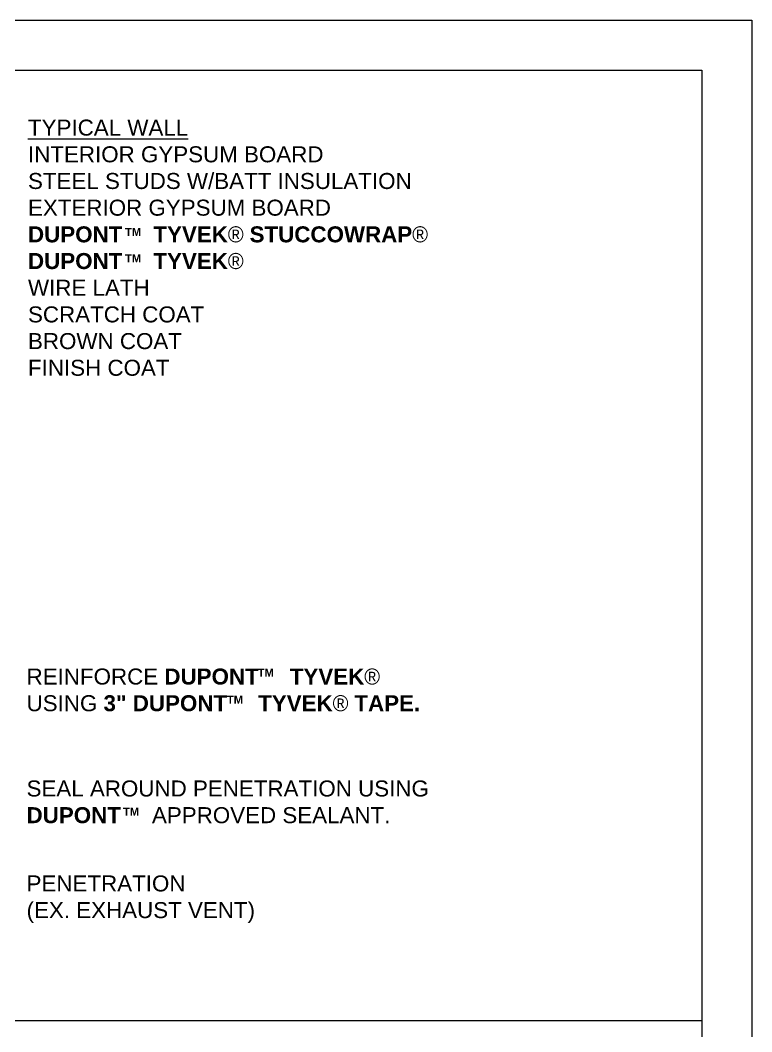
# Model space of a CAD drawing. Extents: x 0 to 51, y 0 to 66.
# Drawn here: x 29.05 to 51, y 35.67 to 66 of the extents above; entities that cross this region are included whole.
import ezdxf

# ---------------------------------------------------------------- set-up
doc = ezdxf.new("R2010")
doc.units = 0
doc.header["$LTSCALE"] = 1.5
doc.header["$MEASUREMENT"] = 0
doc.layers.get('DEFPOINTS').update_dxf_attribs({"linetype": 'CONTINUOUS'})
for name, color, linetype in [('TEXT', 7, 'CONTINUOUS'), ('TITLE', 7, 'CONTINUOUS'), ('W', 7, 'CONTINUOUS')]:
    doc.layers.add(name, color=color, linetype=linetype)
doc.styles.add('DETAILS', font='sanss___.ttf', dxfattribs={"height": 1})

msp = doc.modelspace()

# ---------------------------------------------------------------- linework, layer by layer
at = {"layer": 'DEFPOINTS'}
for p, q in [((0, 66), (51, 66)), ((51, 66), (51, 0))]:
    msp.add_line(p, q, dxfattribs=at)
at = {"layer": 'TITLE', "linetype": 'CONTINUOUS'}
msp.add_line((49.5, 36), (1.5, 36), dxfattribs=at)
at = {"layer": 'W'}
msp.add_lwpolyline([(1.5, 64.5), (49.5, 64.5), (49.5, 1.5), (1.5, 1.5)], close=True, dxfattribs=at)

# ---------------------------------------------------------------- texts
at = {"layer": 'TEXT', "char_height": 0.48, "attachment_point": 1, "style": 'DETAILS'}
for s, insert, width in [('{\\fArial|b0|i0|c0|p34;\\LTYPICAL WALL\\P}INTERIOR GYPSUM BOARD\\PSTEEL STUDS W/BATT INSULATION\\PEXTERIOR GYPSUM BOARD\\P{\\fSansSerif|b1|i0|c2|p2;DUPONT     TYVEK\\fSymbol|b0|i0|c2|p18;â \\fSansSerif|b1|i0|c2|p2;STUCCOWRAP\\fSymbol|b0|i0|c2|p18;â}\\P{\\fSansSerif|b1|i0|c2|p2;DUPONT     TYVEK\\fSymbol|b0|i0|c2|p18;â }\\PWIRE LATH\\PSCRATCH COAT\\PBROWN COAT\\PFINISH COAT', (29.284, 63.02), 17.31972), ('REINFORCE {\\fSansSerif|b1|i0|c2|p2;DUPONT     \\fArial|b1|i0|c0|p34;TYVEK\\fSymbol|b0|i0|c2|p18;â \\fSansSerif|b1|i0|c2|p2;\\P}USING {\\fSansSerif|b1|i0|c2|p2;3" DUPONT     \\fArial|b1|i0|c0|p34;TYVEK\\fSymbol|b0|i0|c2|p18;â \\fSansSerif|b1|i0|c2|p2;TAPE.}', (29.241, 46.56), 12.59974), ('SEAL AROUND PENETRATION USING {\\fSansSerif|b1|i0|c2|p2;DUPONT    } APPROVED SEALANT.', (29.241, 43.203), 12.59974), ('PENETRATION\\P(EX. EXHAUST VENT)', (29.241, 40.356), 12.59974)]:
    msp.add_mtext(s, dxfattribs=dict(at, insert=insert, width=width))
at = {"layer": 'TEXT', "char_height": 0.24, "attachment_point": 4, "style": 'DETAILS'}
for insert in [(32.195, 59.653), (32.195, 58.859), (36.174, 46.436), (35.252, 45.622), (32.133, 42.268)]:
    msp.add_mtext('{\\fSansSerif|b1|i0|c2|p2;TM}', dxfattribs=dict(at, insert=insert))

doc.saveas('drawing.dxf')
